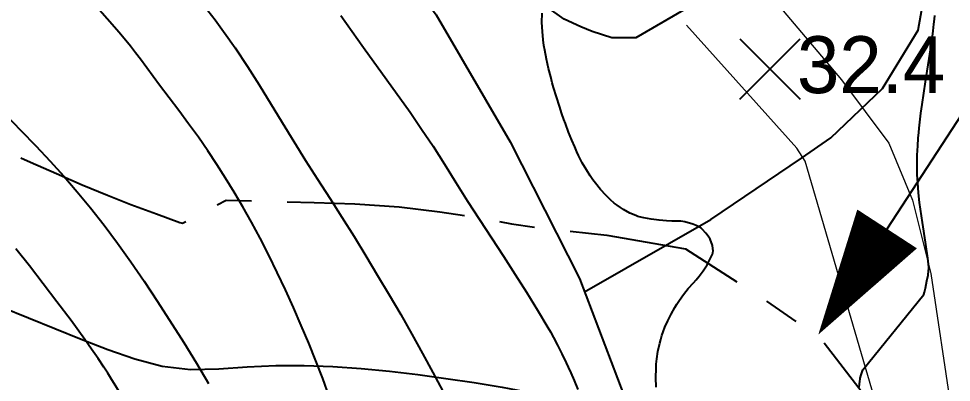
# Model space of a CAD drawing. Header units: millimetres. Extents: x 156921 to 159642, y 477538 to 479586.
# Drawn here: x 157432.76 to 157465.52, y 479351.01 to 479363.79 of the extents above; entities that cross this region are included whole.
import ezdxf

# ---------------------------------------------------------------- set-up
doc = ezdxf.new("R2010")
doc.units = ezdxf.units.MM
doc.header["$MEASUREMENT"] = 0
doc.linetypes.add('A-CENTR01', pattern=[2, 1.25, -0.25, 0.25, -0.25])
doc.linetypes.add('AM4', pattern=[4, 0, -4])
doc.layers.add('A0013115', color=16, linetype='Continuous', lineweight=0, transparency=0.6)
for name, color, linetype, transparency in [('D0025111', 66, 'AM4', 0.6), ('E0022112', 146, 'Continuous', 0.6), ('F0017111', 94, 'Continuous', 0.6), ('F0017114', 80, 'Continuous', 0.6), ('F0027132', 56, 'Continuous', 0.6), ('F0027217', 56, 'Continuous', 0.6)]:
    doc.layers.add(name, color=color, linetype=linetype, transparency=transparency)
for name, color, linetype in [('V형측구', 132, 'H-DICHV00'), ('공통_인출선&문자', 7, 'Continuous'), ('용지경계', 222, 'Continuous')]:
    doc.layers.add(name, color=color, linetype=linetype)
doc.styles.add('HM 6_일반문자', font='BAREUNDOTUMPRO1.TTF')
doc.styles.get("Standard").update_dxf_attribs({"font": 'BAREUNDOTUMPRO1.TTF'})
doc.linetypes.add('H-DICHV00', pattern='A,1.1,[32,kosdic.shx,S=0.1,R=360,X=0,Y=0],-0.333333,["V",Standard,S=0.2,R=360,X=0,Y=-0.1],-0.216667', length=1.65)
doc.linetypes.add('H-DICHV01R', pattern='A,0.9,[32,kosdic.shx,S=0.1,R=0,X=0,Y=0],-0.666667,["V1",Standard,S=0.2,R=180,X=0,Y=0.1],-0.083333', length=1.65)

# ---------------------------------------------------------------- blocks, each defined once
blk = doc.blocks.new('F0027217')
at = {"layer": 'F0027217'}
for points in [[(-0.707, 0.707), (0.707, -0.707)], [(-0.707, -0.707), (0.707, 0.707)]]:
    blk.add_lwpolyline(points, dxfattribs=at)

msp = doc.modelspace()

# ---------------------------------------------------------------- linework, layer by layer
at = {"layer": 'A0013115', "transparency": 33554521, "flags": 128}
for points in [[(157458.471, 479365.43), (157461.661, 479361.633), (157463.325, 479359.412), (157464.153, 479357.413), (157464.797, 479354.83), (157465.519, 479350.056), (157466.019, 479345.496)], [(157458.471, 479365.43), (157461.661, 479361.633), (157463.325, 479359.412), (157464.153, 479357.413), (157464.797, 479354.83), (157465.519, 479350.056), (157466.019, 479345.496)], [(157470.593, 479307.265), (157468.785, 479316.637), (157466.938, 479323.941), (157464.768, 479333.313), (157463.858, 479340.419), (157463.112, 479346.185), (157462.951, 479350.007), (157460.383, 479358.775), (157460.097, 479359.24), (157456.215, 479363.558)], [(157470.593, 479307.265), (157468.785, 479316.637), (157466.938, 479323.941), (157464.768, 479333.313), (157463.858, 479340.419), (157463.112, 479346.185), (157462.951, 479350.007), (157460.383, 479358.775), (157460.097, 479359.24), (157456.215, 479363.558)]]:
    msp.add_lwpolyline(points, dxfattribs=at)
at = {"layer": 'D0025111', "linetype": 'Continuous', "transparency": 33554521, "flags": 128}
msp.add_lwpolyline([(157456.091, 479388.358), (157458.015, 479381.692), (157460.006, 479375.252), (157460.215, 479373.919), (157460.199, 479373.394), (157459.879, 479370.836), (157459.624, 479370.285), (157458.262, 479367.085), (157457.581, 479365.933), (157457.216, 479365.344), (157456.719, 479364.723), (157456.112, 479364.09), (157454.44, 479363.117), (157453.597, 479363.114), (157452.907, 479363.339), (157452.511, 479363.496), (157451.921, 479363.773), (157449.043, 479365.827), (157444.823, 479371.021), (157441.131, 479374.504), (157432.47, 479380.531), (157428.352, 479384.47)], dxfattribs=at)
msp.add_lwpolyline([(157456.091, 479388.358), (157458.015, 479381.692), (157460.006, 479375.252), (157460.215, 479373.919), (157460.199, 479373.394), (157459.879, 479370.836), (157459.624, 479370.285), (157458.262, 479367.085), (157457.581, 479365.933), (157457.216, 479365.344), (157456.719, 479364.723), (157456.112, 479364.09), (157454.44, 479363.117), (157453.597, 479363.114), (157452.907, 479363.339), (157452.511, 479363.496), (157451.921, 479363.773), (157449.043, 479365.827), (157444.823, 479371.021), (157441.131, 479374.504), (157432.47, 479380.531), (157428.352, 479384.47)], dxfattribs=at)
at = {"layer": 'E0022112', "transparency": 33554521, "flags": 128}
for points in [[(157452.643, 479354.191), (157457.076, 479356.733), (157460.256, 479358.884), (157461.29, 479359.603), (157463.101, 479361.333), (157464.361, 479363.38), (157465.48, 479369.73), (157466.203, 479371.99), (157466.492, 479372.941), (157469.117, 479377.124), (157471.734, 479379.592), (157474.862, 479381.878), (157479.687, 479384.164), (157488.076, 479386.794), (157499.38, 479390.602), (157505.555, 479392.175)], [(157452.643, 479354.191), (157457.076, 479356.733), (157460.256, 479358.884), (157461.29, 479359.603), (157463.101, 479361.333), (157464.361, 479363.38), (157465.48, 479369.73), (157466.203, 479371.99), (157466.492, 479372.941), (157469.117, 479377.124), (157471.734, 479379.592), (157474.862, 479381.878), (157479.687, 479384.164), (157488.076, 479386.794), (157499.38, 479390.602), (157505.555, 479392.175)], [(157426.09, 479383.112), (157428.262, 479381.421), (157431.103, 479379.333), (157433.193, 479377.95), (157434.516, 479377.055), (157435.737, 479376.176), (157437.513, 479374.885), (157438.571, 479374.045), (157440.66, 479372.492), (157443.855, 479369.641), (157444.634, 479368.926), (157445.617, 479367.919), (157446.699, 479364.927), (157447.426, 479363.917), (157450.023, 479359.462), (157452.464, 479354.662), (157454.239, 479349.977), (157455.325, 479343.776), (157456.173, 479338.683), (157456.675, 479336.02), (157456.91, 479335.336), (157457.36, 479333.383), (157459.409, 479326.808)], [(157426.09, 479383.112), (157428.262, 479381.421), (157431.103, 479379.333), (157433.193, 479377.95), (157434.516, 479377.055), (157435.737, 479376.176), (157437.513, 479374.885), (157438.571, 479374.045), (157440.66, 479372.492), (157443.855, 479369.641), (157444.634, 479368.926), (157445.617, 479367.919), (157446.699, 479364.927), (157447.426, 479363.917), (157450.023, 479359.462), (157452.464, 479354.662), (157454.239, 479349.977), (157455.325, 479343.776), (157456.173, 479338.683), (157456.675, 479336.02), (157456.91, 479335.336), (157457.36, 479333.383), (157459.409, 479326.808)]]:
    msp.add_lwpolyline(points, dxfattribs=at)
at = {"layer": 'F0017111', "transparency": 33554521, "flags": 128}
for points in [[(157443.672, 479350.508), (157443.443, 479351.138), (157443.204, 479351.763), (157442.953, 479352.387), (157442.689, 479353.01), (157442.414, 479353.633), (157442.131, 479354.255), (157441.841, 479354.871), (157441.547, 479355.481), (157441.247, 479356.073), (157440.94, 479356.639), (157440.632, 479357.178), (157440.332, 479357.689), (157440.033, 479358.183), (157439.728, 479358.668), (157439.411, 479359.148), (157439.074, 479359.625), (157438.728, 479360.095), (157438.383, 479360.555), (157437.71, 479361.455), (157437.044, 479362.36), (157436.87, 479362.591), (157436.687, 479362.824), (157436.295, 479363.3), (157435.876, 479363.785), (157435.44, 479364.275)], [(157443.672, 479350.508), (157443.443, 479351.138), (157443.204, 479351.763), (157442.953, 479352.387), (157442.689, 479353.01), (157442.414, 479353.633), (157442.131, 479354.255), (157441.841, 479354.871), (157441.547, 479355.481), (157441.247, 479356.073), (157440.94, 479356.639), (157440.632, 479357.178), (157440.332, 479357.689), (157440.033, 479358.183), (157439.728, 479358.668), (157439.411, 479359.148), (157439.074, 479359.625), (157438.728, 479360.095), (157438.383, 479360.555), (157437.71, 479361.455), (157437.044, 479362.36), (157436.87, 479362.591), (157436.687, 479362.824), (157436.295, 479363.3), (157435.876, 479363.785), (157435.44, 479364.275)], [(157439.409, 479364.07), (157439.661, 479363.741), (157439.904, 479363.413), (157440.111, 479363.126), (157440.253, 479362.922), (157440.363, 479362.76), (157440.796, 479362.109), (157441.211, 479361.457), (157442.023, 479360.138), (157442.43, 479359.471), (157442.842, 479358.807), (157443.261, 479358.144), (157443.689, 479357.48), (157444.119, 479356.811), (157444.542, 479356.135), (157444.959, 479355.454), (157445.372, 479354.767), (157445.78, 479354.079), (157446.181, 479353.391), (157446.571, 479352.706), (157446.948, 479352.026), (157447.31, 479351.355), (157447.658, 479350.696)], [(157439.409, 479364.07), (157439.661, 479363.741), (157439.904, 479363.413), (157440.111, 479363.126), (157440.253, 479362.922), (157440.363, 479362.76), (157440.796, 479362.109), (157441.211, 479361.457), (157442.023, 479360.138), (157442.43, 479359.471), (157442.842, 479358.807), (157443.261, 479358.144), (157443.689, 479357.48), (157444.119, 479356.811), (157444.542, 479356.135), (157444.959, 479355.454), (157445.372, 479354.767), (157445.78, 479354.079), (157446.181, 479353.391), (157446.571, 479352.706), (157446.948, 479352.026), (157447.31, 479351.355), (157447.658, 479350.696)], [(157444.082, 479363.894), (157444.476, 479363.331), (157444.878, 479362.77), (157445.693, 479361.642), (157446.511, 479360.498), (157446.917, 479359.91), (157447.316, 479359.303), (157447.714, 479358.677), (157448.115, 479358.031), (157448.524, 479357.379), (157448.946, 479356.731), (157449.793, 479355.441), (157450.205, 479354.802), (157450.604, 479354.172), (157450.987, 479353.549), (157451.35, 479352.932), (157451.439, 479352.778), (157451.545, 479352.586), (157451.688, 479352.316), (157451.844, 479352.007), (157451.993, 479351.696), (157452.065, 479351.541), (157452.152, 479351.346), (157452.271, 479351.071), (157452.402, 479350.755)], [(157444.082, 479363.894), (157444.476, 479363.331), (157444.878, 479362.77), (157445.693, 479361.642), (157446.511, 479360.498), (157446.917, 479359.91), (157447.316, 479359.303), (157447.714, 479358.677), (157448.115, 479358.031), (157448.524, 479357.379), (157448.946, 479356.731), (157449.793, 479355.441), (157450.205, 479354.802), (157450.604, 479354.172), (157450.987, 479353.549), (157451.35, 479352.932), (157451.439, 479352.778), (157451.545, 479352.586), (157451.688, 479352.316), (157451.844, 479352.007), (157451.993, 479351.696), (157452.065, 479351.541), (157452.152, 479351.346), (157452.271, 479351.071), (157452.402, 479350.755)], [(157455.159, 479350.843), (157455.148, 479351.173), (157455.153, 479351.492), (157455.16, 479351.648), (157455.178, 479351.838), (157455.217, 479352.095), (157455.278, 479352.379), (157455.315, 479352.516), (157455.357, 479352.651), (157455.401, 479352.784), (157455.463, 479352.946), (157455.559, 479353.165), (157455.679, 479353.408), (157455.811, 479353.643), (157455.881, 479353.758), (157455.974, 479353.898), (157456.113, 479354.089), (157456.282, 479354.301), (157456.463, 479354.506), (157456.557, 479354.607), (157456.664, 479354.737), (157456.8, 479354.924), (157456.942, 479355.143), (157457.064, 479355.37), (157457.135, 479355.513), (157457.147, 479355.556), (157457.153, 479355.626), (157457.15, 479355.717), (157457.135, 479355.821), (157457.054, 479356.04), (157456.984, 479356.148), (157456.895, 479356.254), (157456.771, 479356.387), (157456.73, 479356.42), (157456.657, 479356.467), (157456.557, 479356.519), (157456.438, 479356.572), (157456.165, 479356.65), (157456.018, 479356.67), (157455.862, 479356.675), (157455.704, 479356.674), (157455.513, 479356.681), (157455.259, 479356.702), (157454.982, 479356.738), (157454.72, 479356.79), (157454.562, 479356.827), (157454.516, 479356.841), (157454.44, 479356.869), (157454.234, 479356.958), (157454.006, 479357.081), (157453.896, 479357.151), (157453.789, 479357.228), (157453.683, 479357.308), (157453.555, 479357.417), (157453.385, 479357.583), (157453.198, 479357.786), (157453.021, 479358.006), (157452.935, 479358.121), (157452.834, 479358.268), (157452.702, 479358.479), (157452.56, 479358.727), (157452.431, 479358.982), (157452.369, 479359.111), (157452.293, 479359.278), (157452.191, 479359.52), (157452.077, 479359.804), (157451.966, 479360.099), (157451.912, 479360.249), (157451.845, 479360.441), (157451.754, 479360.716), (157451.653, 479361.039), (157451.554, 479361.37), (157451.505, 479361.538), (157451.449, 479361.746), (157451.378, 479362.034), (157451.304, 479362.361), (157451.24, 479362.685), (157451.21, 479362.846), (157451.182, 479363.047), (157451.157, 479363.331), (157451.143, 479363.655), (157451.147, 479363.981)], [(157455.159, 479350.843), (157455.148, 479351.173), (157455.153, 479351.492), (157455.16, 479351.648), (157455.178, 479351.838), (157455.217, 479352.095), (157455.278, 479352.379), (157455.315, 479352.516), (157455.357, 479352.651), (157455.401, 479352.784), (157455.463, 479352.946), (157455.559, 479353.165), (157455.679, 479353.408), (157455.811, 479353.643), (157455.881, 479353.758), (157455.974, 479353.898), (157456.113, 479354.089), (157456.282, 479354.301), (157456.463, 479354.506), (157456.557, 479354.607), (157456.664, 479354.737), (157456.8, 479354.924), (157456.942, 479355.143), (157457.064, 479355.37), (157457.135, 479355.513), (157457.147, 479355.556), (157457.153, 479355.626), (157457.15, 479355.717), (157457.135, 479355.821), (157457.054, 479356.04), (157456.984, 479356.148), (157456.895, 479356.254), (157456.771, 479356.387), (157456.73, 479356.42), (157456.657, 479356.467), (157456.557, 479356.519), (157456.438, 479356.572), (157456.165, 479356.65), (157456.018, 479356.67), (157455.862, 479356.675), (157455.704, 479356.674), (157455.513, 479356.681), (157455.259, 479356.702), (157454.982, 479356.738), (157454.72, 479356.79), (157454.562, 479356.827), (157454.516, 479356.841), (157454.44, 479356.869), (157454.234, 479356.958), (157454.006, 479357.081), (157453.896, 479357.151), (157453.789, 479357.228), (157453.683, 479357.308), (157453.555, 479357.417), (157453.385, 479357.583), (157453.198, 479357.786), (157453.021, 479358.006), (157452.935, 479358.121), (157452.834, 479358.268), (157452.702, 479358.479), (157452.56, 479358.727), (157452.431, 479358.982), (157452.369, 479359.111), (157452.293, 479359.278), (157452.191, 479359.52), (157452.077, 479359.804), (157451.966, 479360.099), (157451.912, 479360.249), (157451.845, 479360.441), (157451.754, 479360.716), (157451.653, 479361.039), (157451.554, 479361.37), (157451.505, 479361.538), (157451.449, 479361.746), (157451.378, 479362.034), (157451.304, 479362.361), (157451.24, 479362.685), (157451.21, 479362.846), (157451.182, 479363.047), (157451.157, 479363.331), (157451.143, 479363.655), (157451.147, 479363.981)], [(157462.284, 479350.84), (157462.307, 479351.05), (157462.317, 479351.119), (157462.325, 479351.158), (157462.359, 479351.272), (157462.416, 479351.447), (157464.559, 479354.094), (157464.581, 479354.181), (157464.612, 479354.319), (157464.667, 479354.571), (157464.705, 479354.779), (157464.726, 479354.93), (157464.731, 479355.012), (157464.728, 479355.06), (157464.693, 479355.374), (157464.61, 479355.933), (157464.506, 479356.621), (157464.41, 479357.323), (157464.37, 479357.673), (157464.341, 479358.015), (157464.325, 479358.309), (157464.32, 479358.514), (157464.321, 479358.675), (157464.327, 479358.995), (157464.341, 479359.313), (157464.359, 479359.589), (157464.376, 479359.786), (157464.393, 479359.941), (157464.452, 479360.461), (157464.492, 479360.772), (157464.611, 479361.563), (157464.798, 479362.762), (157464.844, 479363.064), (157464.883, 479363.354), (157464.913, 479363.599), (157464.929, 479363.766), (157464.94, 479363.896)], [(157462.284, 479350.84), (157462.307, 479351.05), (157462.317, 479351.119), (157462.325, 479351.158), (157462.359, 479351.272), (157462.416, 479351.447), (157464.559, 479354.094), (157464.581, 479354.181), (157464.612, 479354.319), (157464.667, 479354.571), (157464.705, 479354.779), (157464.726, 479354.93), (157464.731, 479355.012), (157464.728, 479355.06), (157464.693, 479355.374), (157464.61, 479355.933), (157464.506, 479356.621), (157464.41, 479357.323), (157464.37, 479357.673), (157464.341, 479358.015), (157464.325, 479358.309), (157464.32, 479358.514), (157464.321, 479358.675), (157464.327, 479358.995), (157464.341, 479359.313), (157464.359, 479359.589), (157464.376, 479359.786), (157464.393, 479359.941), (157464.452, 479360.461), (157464.492, 479360.772), (157464.611, 479361.563), (157464.798, 479362.762), (157464.844, 479363.064), (157464.883, 479363.354), (157464.913, 479363.599), (157464.929, 479363.766), (157464.94, 479363.896)], [(157436.426, 479350.474), (157435.999, 479351.157), (157435.891, 479351.329), (157435.752, 479351.543), (157435.554, 479351.841), (157435.322, 479352.179), (157435.085, 479352.514), (157434.601, 479353.179), (157434.107, 479353.836), (157433.14, 479355.099), (157432.667, 479355.702)], [(157436.426, 479350.474), (157435.999, 479351.157), (157435.891, 479351.329), (157435.752, 479351.543), (157435.554, 479351.841), (157435.322, 479352.179), (157435.085, 479352.514), (157434.601, 479353.179), (157434.107, 479353.836), (157433.14, 479355.099), (157432.667, 479355.702)]]:
    msp.add_lwpolyline(points, dxfattribs=at)
at = {"layer": 'F0017114', "transparency": 33554521, "flags": 128}
msp.add_lwpolyline([(157431.746, 479360.977), (157432.842, 479359.858), (157433.368, 479359.314), (157433.869, 479358.781), (157434.352, 479358.248), (157434.822, 479357.705), (157435.289, 479357.138), (157435.762, 479356.535), (157436.237, 479355.9), (157436.708, 479355.241), (157437.175, 479354.558), (157437.638, 479353.853), (157438.56, 479352.405), (157439.008, 479351.681), (157439.431, 479350.968)], dxfattribs=at)
at = {"layer": 'V형측구', "color": 9, "linetype": 'H-DICHV01R', "ltscale": 10, "flags": 128}
msp.add_lwpolyline([(157412.959, 479366.064), (157413.741, 479365.144), (157414.396, 479364.388), (157415.062, 479363.642), (157415.749, 479362.915), (157416.465, 479362.218), (157417.216, 479361.558), (157417.992, 479360.927), (157418.789, 479360.322), (157419.606, 479359.746), (157420.443, 479359.199), (157421.296, 479358.678), (157422.164, 479358.181), (157423.045, 479357.707), (157423.936, 479357.254), (157424.836, 479356.818), (157425.742, 479356.395), (157426.653, 479355.983), (157427.568, 479355.579), (157428.486, 479355.183), (157429.407, 479354.792), (157430.33, 479354.407), (157431.254, 479354.025), (157432.18, 479353.647), (157433.107, 479353.272), (157434.034, 479352.898), (157434.963, 479352.527), (157435.896, 479352.167), (157436.84, 479351.838), (157437.805, 479351.579), (157438.797, 479351.46), (157439.796, 479351.484), (157440.794, 479351.553), (157441.793, 479351.599), (157442.793, 479351.604), (157443.792, 479351.567), (157444.789, 479351.495), (157445.785, 479351.399), (157446.778, 479351.282), (157447.769, 479351.149), (157448.758, 479351), (157449.744, 479350.835), (157450.727, 479350.653), (157451.707, 479350.452), (157452.681, 479350.226), (157453.646, 479349.966), (157454.596, 479349.652), (157455.515, 479349.258)], dxfattribs=at)
at = {"layer": '공통_인출선&문자', "color": 7, "flags": 128}
msp.add_lwpolyline([(157463.267, 479356.399), (157470.997, 479368.268), (157490.151, 479355.794)], dxfattribs=at)
msp.add_lwpolyline([(157460.849, 479352.685, 0, 2.5, 0), (157463.267, 479356.399, 0, 2.5, 0)], format="xyseb", dxfattribs=at)
at = {"layer": '용지경계', "linetype": 'A-CENTR01', "ltscale": 5, "flags": 128}
msp.add_lwpolyline([(157361.776, 479485.808), (157361.749, 479485.465), (157360.985, 479482.495), (157358.572, 479479.203), (157356.048, 479477.333), (157352.763, 479475.99), (157351.789, 479475.632), (157350.782, 479475.272), (157349.771, 479474.921), (157348.757, 479474.579), (157347.74, 479474.246), (157346.721, 479473.923), (157346.046, 479473.716), (157345.852, 479473.636), (157344.487, 479472.841), (157342.481, 479472.35), (157340.541, 479471.901), (157342.106, 479469.645), (157343.984, 479466.645), (157344.053, 479461.624), (157343.075, 479458.87), (157343.049, 479458.571), (157343.095, 479457.706), (157343.175, 479456.605), (157343.324, 479455.411), (157343.461, 479453.91), (157343.531, 479452.482), (157344.222, 479451.445), (157345.609, 479450.477), (157347.875, 479448.382), (157349.144, 479447.208), (157355.929, 479440.8), (157356.687, 479439.899), (157357.348, 479439.025), (157357.896, 479438.096), (157358.061, 479437.764), (157358.256, 479437.373), (157358.55, 479436.699), (157358.806, 479436.001), (157358.847, 479435.866), (157358.921, 479435.716), (157358.998, 479435.559), (157359.078, 479435.41), (157359.211, 479435.162), (157359.343, 479434.918), (157359.472, 479434.677), (157359.6, 479434.438), (157359.727, 479434.201), (157359.854, 479433.964), (157359.937, 479433.81), (157360.016, 479433.673), (157360.142, 479433.454), (157360.28, 479433.216), (157360.42, 479432.974), (157360.46, 479432.905), (157360.532, 479432.845), (157361.33, 479432.173), (157362.148, 479431.47), (157362.938, 479430.774), (157363.692, 479430.106), (157364.437, 479429.447), (157365.179, 479428.792), (157365.92, 479428.14), (157366.664, 479427.488), (157367.407, 479426.84), (157368.151, 479426.193), (157368.898, 479425.547), (157369.645, 479424.902), (157370.415, 479424.241), (157371.22, 479423.54), (157372.056, 479422.793), (157372.871, 479422.034), (157373.627, 479421.314), (157374.351, 479420.623), (157375.075, 479419.934), (157375.8, 479419.244), (157376.526, 479418.552), (157377.268, 479417.847), (157378.026, 479417.116), (157378.789, 479416.368), (157379.548, 479415.61), (157380.299, 479414.844), (157381.049, 479414.067), (157381.8, 479413.268), (157382.209, 479412.822), (157382.635, 479412.342), (157383.379, 479411.464), (157384.092, 479410.595), (157384.799, 479409.709), (157385.496, 479408.802), (157386.177, 479407.886), (157386.834, 479406.973), (157387.496, 479406.031), (157388.123, 479405.098), (157388.721, 479404.205), (157389.312, 479403.309), (157389.895, 479402.422), (157390.601, 479401.342), (157391.367, 479399.979), (157391.969, 479398.696), (157392.319, 479397.919), (157392.458, 479397.672), (157392.734, 479397.309), (157393.195, 479396.734), (157393.7, 479396.17), (157394.314, 479395.51), (157395.014, 479394.773), (157395.734, 479393.995), (157396.441, 479393.23), (157397.284, 479392.301), (157398.268, 479391.075), (157399.095, 479389.812), (157399.734, 479388.757), (157400.314, 479387.767), (157400.893, 479386.757), (157401.48, 479385.69), (157402.053, 479384.589), (157402.605, 479383.469), (157403.972, 479380.543), (157403.812, 479379.342), (157404.2, 479379.022), (157404.817, 479378.513), (157405.811, 479378.432), (157408.243, 479376.654), (157409.217, 479375.926), (157410.17, 479375.134), (157411.008, 479374.415), (157411.808, 479373.709), (157412.58, 479373.021), (157413.345, 479372.333), (157414.095, 479371.653), (157414.843, 479370.977), (157415.605, 479370.283), (157416.376, 479369.573), (157418.177, 479367.89), (157418.497, 479367.495), (157419.059, 479366.928), (157419.83, 479366.291), (157420.601, 479365.655), (157421.391, 479365.003), (157422.176, 479364.346), (157422.943, 479363.705), (157423.692, 479363.078), (157424.445, 479362.457), (157424.938, 479362.05), (157425.785, 479361.774), (157426.941, 479361.385), (157428.176, 479360.923), (157429.308, 479360.446), (157430.315, 479360.008), (157431.285, 479359.58), (157432.235, 479359.16), (157433.177, 479358.744), (157434.094, 479358.341), (157434.997, 479357.954), (157435.877, 479357.585), (157436.7, 479357.257), (157437.601, 479356.929), (157438.418, 479356.63), (157438.517, 479356.6), (157440.053, 479357.407), (157443.147, 479357.322), (157444.571, 479357.285), (157446.124, 479357.172), (157447.556, 479356.998), (157448.943, 479356.796), (157450.071, 479356.582), (157450.946, 479356.452), (157452.007, 479356.339), (157453.424, 479356.183), (157456.19, 479355.703), (157458.231, 479354.374), (157459.181, 479353.759), (157460.99, 479352.486), (157462.272, 479350.812), (157463.112, 479349.709), (157464.165, 479347.993), (157464.515, 479347.115), (157464.573, 479347.031), (157465.125, 479346.297), (157465.692, 479345.531), (157466.298, 479344.762), (157466.737, 479344.183), (157467.09, 479343.808), (157467.826, 479343.079), (157469.08, 479341.718), (157469.988, 479340.239), (157470.132, 479340.004), (157472.133, 479338.646), (157473.47, 479336.341), (157473.744, 479335.868), (157473.843, 479335.745), (157474.327, 479335.248), (157475.39, 479334.136), (157476.511, 479332.567), (157477.276, 479331.193), (157477.895, 479329.998), (157478.353, 479329.011), (157478.748, 479328.26), (157479.23, 479327.381), (157480.138, 479325.737), (157480.655, 479323.896), (157480.741, 479323.626), (157480.874, 479323.399), (157481.411, 479322.494), (157481.95, 479321.584), (157482.469, 479320.712), (157482.973, 479319.888), (157483.441, 479319.145), (157483.927, 479318.433), (157484.494, 479317.629), (157485.101, 479316.767), (157485.712, 479315.891), (157486.33, 479314.998), (157486.93, 479314.113), (157487.493, 479313.284), (157488.094, 479312.419), (157488.686, 479311.541), (157489.271, 479310.69), (157489.795, 479309.916), (157490.359, 479309.147), (157490.946, 479308.32), (157491.431, 479307.669), (157491.974, 479306.996), (157492.175, 479306.75), (157493.401, 479306.247), (157495.815, 479305.861), (157497.502, 479305.719), (157500.022, 479304.957), (157501.69, 479303.991), (157502.454, 479303.519), (157503.065, 479303.191), (157503.835, 479302.809), (157504.712, 479302.391), (157505.761, 479301.892), (157506.985, 479301.251), (157508.255, 479300.479), (157509.501, 479299.593), (157510.654, 479298.628), (157511.738, 479297.593), (157512.857, 479296.349), (157514.014, 479294.726), (157515.147, 479292.437), (157515.756, 479289.502), (157517.744, 479289.019), (157517.751, 479289.018), (157518.64, 479288.835), (157519.486, 479288.676), (157520.256, 479288.582), (157520.891, 479288.539), (157521.421, 479288.564), (157522.775, 479288.79), (157524.863, 479288.981), (157526.609, 479288.927), (157527.917, 479288.866), (157529.186, 479288.805), (157530.473, 479288.737), (157531.801, 479288.656), (157533.13, 479288.55), (157533.907, 479288.478), (157534.604, 479288.508), (157536.269, 479288.661), (157538.703, 479288.582), (157540.695, 479288.09), (157541.968, 479287.695), (157543.075, 479287.336), (157544.228, 479286.946), (157545.448, 479286.492), (157546.561, 479286.027), (157547.536, 479285.613), (157548.443, 479285.229), (157548.859, 479285.06), (157552.453, 479285.104), (157553.251, 479284.941), (157554.553, 479284.588), (157555.616, 479284.292), (157556.669, 479284.004), (157557.603, 479283.746), (157558.595, 479283.514), (157560.168, 479283.127), (157562.366, 479282.262), (157563.321, 479281.59), (157563.357, 479281.599), (157565.528, 479281.71), (157567.697, 479281.711), (157569.57, 479281.339), (157571.08, 479281.002), (157572.965, 479280.384), (157574.683, 479279.494), (157575.839, 479278.742), (157576.634, 479278.216), (157577.34, 479277.773), (157578, 479277.383), (157578.603, 479277.061), (157579.285, 479276.744), (157580.085, 479276.397), (157581.087, 479275.988), (157582.404, 479275.402), (157583.597, 479274.747), (157584.52, 479274.224), (157585.391, 479273.732), (157586.248, 479273.251), (157587.088, 479272.788), (157587.957, 479272.306), (157588.822, 479271.823), (157589.69, 479271.336), (157590.579, 479270.831), (157591.532, 479270.278), (157592.585, 479269.627), (157593.664, 479268.883), (157594.666, 479268.116), (157595.552, 479267.384), (157596.41, 479266.648), (157597.271, 479265.863), (157598.061, 479265.1), (157598.787, 479264.384), (157599.519, 479263.654), (157600.265, 479262.888), (157600.979, 479262.132), (157601.382, 479261.7), (157601.668, 479261.393), (157602.36, 479260.644), (157603.057, 479259.875), (157603.544, 479259.328), (157603.917, 479258.968), (157604.407, 479258.541), (157604.923, 479258.126), (157605.47, 479257.726), (157606.276, 479257.177), (157607.201, 479256.494), (157607.618, 479256.147), (157608.745, 479255.098), (157609.789, 479253.89), (157610.587, 479252.828), (157611.54, 479251.483), (157613.11, 479248.315), (157612.8, 479244.208), (157612.398, 479242.269), (157612.394, 479241.939), (157612.509, 479241.225), (157612.662, 479240.273), (157612.862, 479239.535), (157613.178, 479238.472), (157613.544, 479237.243), (157613.936, 479235.799), (157614.251, 479234.324), (157614.55, 479232.851), (157614.595, 479232.555), (157614.661, 479232.462), (157615.532, 479231.208), (157616.36, 479229.565), (157616.743, 479228.639), (157616.915, 479228.209), (157617.363, 479227.105), (157618.087, 479225.208), (157618.453, 479222.545), (157618.444, 479220.465), (157618.454, 479219.767), (157618.53, 479219.479), (157618.868, 479218.335), (157619.239, 479216.979), (157619.626, 479215.416), (157620.016, 479213.172), (157619.966, 479210.266), (157619.723, 479208.845), (157619.952, 479208.032), (157620.324, 479206.617), (157620.518, 479205.756), (157621.348, 479205.575), (157624.999, 479204.926), (157625.119, 479204.927), (157627.869, 479201.062), (157628.257, 479200.514), (157628.642, 479200.087), (157629.546, 479199.109), (157630.393, 479197.983), (157631.031, 479197.137), (157631.987, 479195.865), (157633.507, 479196.402), (157636.704, 479195.429), (157637.687, 479195.131), (157638.668, 479194.839), (157639.638, 479194.552), (157640.582, 479194.281), (157641.466, 479194.039), (157642.31, 479193.832), (157643.214, 479193.638), (157644.203, 479193.442), (157645.049, 479193.279), (157645.584, 479193.209), (157645.828, 479193.203), (157646.919, 479193.353), (157649.296, 479193.456), (157651.326, 479193.073), (157652.576, 479192.775), (157653.693, 479192.491), (157654.798, 479192.197), (157655.961, 479191.871), (157657.197, 479191.482), (157658.353, 479191.067), (157659.393, 479190.674), (157660.409, 479190.281), (157661.415, 479189.88), (157662.39, 479189.484), (157663.342, 479189.095), (157664.286, 479188.709), (157665.262, 479188.311), (157666.318, 479187.867), (157667.392, 479187.383), (157668.375, 479186.915), (157669.224, 479186.509), (157671.952, 479186.331), (157674.196, 479185.444), (157675.397, 479184.855), (157676.379, 479184.359), (157677.298, 479183.882), (157678.144, 479183.448), (157678.313, 479183.364), (157678.971, 479183.042), (157679.885, 479182.599), (157680.902, 479182.097), (157681.977, 479181.525), (157683.006, 479180.933), (157683.972, 479180.347), (157684.95, 479179.731), (157685.91, 479179.084), (157686.793, 479178.466), (157687.648, 479177.856), (157688.514, 479177.225), (157689.366, 479176.585), (157690.192, 479175.953), (157691.029, 479175.304), (157691.854, 479174.644), (157692.651, 479174), (157693.434, 479173.359), (157694.204, 479172.727), (157694.97, 479172.098), (157695.745, 479171.459), (157696.531, 479170.807), (157697.306, 479170.156), (157698.043, 479169.535), (157698.749, 479168.95), (157699.46, 479168.374), (157700.207, 479167.781), (157700.971, 479167.175), (157701.738, 479166.569), (157702.512, 479165.957), (157703.318, 479165.321), (157704.125, 479164.669), (157704.898, 479164.04), (157705.68, 479163.404), (157706.525, 479162.708), (157707.338, 479162.005), (157708.094, 479161.351), (157708.865, 479160.681), (157709.608, 479160.026), (157710.257, 479159.461), (157710.872, 479158.959), (157711.471, 479158.493), (157711.961, 479158.144), (157712.496, 479157.815), (157713.235, 479157.395), (157714.074, 479156.926), (157714.931, 479156.449), (157715.779, 479155.978), (157716.59, 479155.534), (157717.212, 479155.205), (157717.257, 479155.184), (157717.284, 479155.178), (157718.177, 479155.07), (157719.599, 479154.854), (157720.874, 479154.574), (157722.061, 479154.311), (157723.213, 479154.007), (157724.206, 479153.745), (157725.099, 479153.516), (157726.033, 479153.307), (157726.91, 479153.111), (157727.719, 479152.97), (157728.533, 479152.853), (157729.246, 479152.787), (157729.749, 479152.775), (157730.081, 479152.807), (157730.215, 479152.834), (157730.495, 479152.947), (157732.475, 479154.267), (157735.982, 479155.684), (157738.812, 479155.653), (157740.247, 479155.521), (157741.47, 479155.386), (157742.703, 479155.22), (157743.892, 479155.029), (157745.15, 479154.807), (157746.659, 479154.464)], dxfattribs=at)

# ---------------------------------------------------------------- block references
at = {"layer": 'F0027217', "linetype": 'Continuous', "lineweight": 13, "transparency": 33554521, "xscale": 1.5, "yscale": 1.5, "zscale": 1.5}
msp.add_blockref('F0027217', (157459.151, 479362.02, -467.566), dxfattribs=at)

# ---------------------------------------------------------------- texts
at = {"layer": 'F0027132', "transparency": 33554521, "style": 'HM 6_일반문자'}
msp.add_text('32.4', height=2, dxfattribs=at).set_placement((157460.101, 479361.17, -467.566))
msp.add_text('32.4', height=2, dxfattribs=at).set_placement((157460.101, 479361.17, -467.566))

doc.saveas('drawing.dxf')
